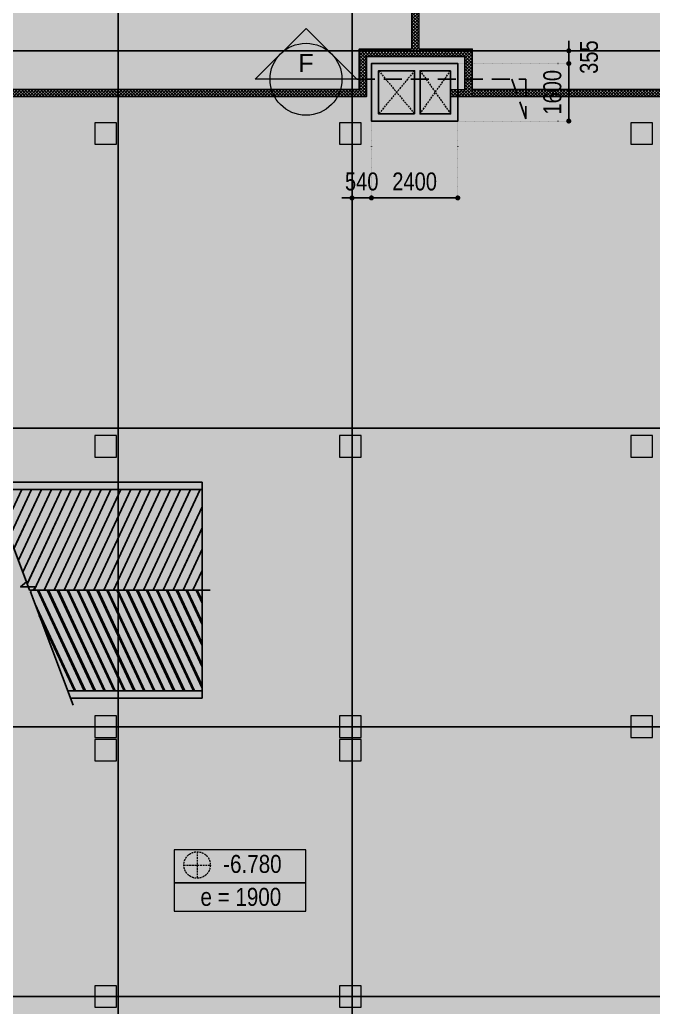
# Model space of a CAD drawing. Header units: millimetres. Extents: x 2356525 to 2927188, y -665534 to -417818.
# Drawn here: x 2754202 to 2771814, y -552231 to -524769 of the extents above; entities that cross this region are included whole.
import ezdxf
from ezdxf.enums import TextEntityAlignment as Align

# ---------------------------------------------------------------- set-up
doc = ezdxf.new("R2010")
doc.units = ezdxf.units.MM
doc.header["$LTSCALE"] = 200
doc.header["$MEASUREMENT"] = 0
for name, pattern in [('$1$CHG_XX_Damsan_Ham 2$0$HIDDEN', [0.375, 0.25, -0.125]), ('$1$HIDDEN', [0.375, 0.25, -0.125]), ('CHG_XX_Damsan_Ham 2$0$CHG_XX_Damsan_Ham 2$0$HIDDEN', [0.375, 0.25, -0.125]), ('CHG_XX_Luoi truc$0$MB_Luoi truc$0$Center101', [13, 10, -1, 1, -1]), ('DASHED', [0.75, 0.5, -0.25]), ('DOT2', [0.125, 0, -0.125])]:
    doc.linetypes.add(name, pattern=pattern)
doc.layers.get('0').update_dxf_attribs({"lineweight": 9})
doc.layers.get('Defpoints').update_dxf_attribs({"color": 10, "lineweight": 0})
for name, color, linetype, lineweight in [('$0$CHG_XX_Damsan_Ham 2$0$Start net bao', 3, 'Continuous', 18), ('$0$DMo', 9, '$1$HIDDEN', 9), ('$0$Start hatch', 8, 'Continuous', 25), ('$1$CHG_XX_Damsan_Ham 2$0$DBAO', 3, 'Continuous', 13), ('$1$CHG_XX_Damsan_Ham 2$0$DMo', 9, '$1$CHG_XX_Damsan_Ham 2$0$HIDDEN', 9), ('$1$CHG_XX_Damsan_Ham 2$0$TTP-TEXT', 30, 'Continuous', 5), ('CHG_XX_Cot_Ham 2$0$NS-Pier-H2', 150, 'Continuous', 13), ('CHG_XX_Damsan_Ham 2$0$CHG_XX_Damsan_Ham 2$0$DBAO', 3, 'Continuous', 13), ('CHG_XX_Damsan_Ham 2$0$CHG_XX_Damsan_Ham 2$0$DMo', 9, 'CHG_XX_Damsan_Ham 2$0$CHG_XX_Damsan_Ham 2$0$HIDDEN', 9), ('CHG_XX_Damsan_Ham 2$0$CHG_XX_Damsan_Ham 2$0$DTE-MEP-H-SLAB TEXT', 3, 'Continuous', 0), ('CHG_XX_Damsan_Ham 2$0$CHG_XX_Damsan_Ham 2$0$Start hatch', 8, 'Continuous', 25), ('CHG_XX_Damsan_Ham 2$0$CHG_XX_Damsan_Ham 2$0$Start net bao', 3, 'Continuous', 18), ('CHG_XX_Damsan_Ham 2$0$HATCH', 57, 'Continuous', 9), ('CHG_XX_Damsan_Ham 2$0$Start hatch', 8, 'Continuous', 25), ('CHG_XX_Damsan_Ham 2$0$tam cap ram', 8, 'Continuous', 5), ('DBAO', 90, 'Continuous', 13)]:
    doc.layers.add(name, color=color, linetype=linetype, lineweight=lineweight)
for name, color, linetype in [('18-khaclinh-section Symbol', 30, 'Continuous'), ("CHG_XX_Damsan_Ham 2$0$CHG_XX_Damsan_Ham 2$0$'S_General_Hatch_8", 8, 'Continuous'), ('CHG_XX_Damsan_Ham 2$0$CHG_XX_Damsan_Ham 2$0$MEP-00-GENERAL-35', 2, 'Continuous'), ('CHG_XX_Luoi truc$0$Grid', 34, 'Continuous'), ('CHG_XX_Luoi truc$0$Grid Line', 251, 'CHG_XX_Luoi truc$0$MB_Luoi truc$0$Center101'), ('dim', 1, 'Continuous')]:
    doc.layers.add(name, color=color, linetype=linetype)
for name, color, linetype, lineweight, plot in [('CHG_XX_Cot_Ham 2$0$NS-Column-H2', 90, 'Continuous', 13, False), ('CHG_XX_Cot_Ham 2$0$NS-Column-H2 @ 1', 90, 'Continuous', 13, False), ('CHG_XX_Cot_Ham 2$0$NS-Column-H2 @ 150', 90, 'Continuous', 13, False)]:
    doc.layers.add(name, color=color, linetype=linetype, lineweight=lineweight, plot=plot)
doc.styles.add('$1$CHG_XX_Damsan_Ham 2$0$TTP-HelCon', font='')
doc.styles.add('CHG_XX_Luoi truc$0$MB_Luoi truc$0$Grid A-F$0$VNI-HelveCB', font='')
doc.styles.add('ICIC', font='arial.ttf')
doc.styles.add('MB_Luoi truc$0$Arial_C', font='arial.ttf', dxfattribs={"width": 0.8})
doc.styles.get('$1$CHG_XX_Damsan_Ham 2$0$TTP-HelCon').set_extended_font_data('VNI-Helve-Condense')
doc.styles.get('CHG_XX_Luoi truc$0$MB_Luoi truc$0$Grid A-F$0$VNI-HelveCB').set_extended_font_data('VNI-Helve-Condense', bold=True)
doc.dimstyles.new('200', dxfattribs={"dimscale": 200, "dimtxt": 2.5, "dimasz": 0.7, "dimexe": 0.0003, "dimexo": 0, "dimgap": 1, "dimtad": 1, "dimdec": 0, "dimzin": 12, "dimdsep": 46, "dimtxsty": 'MB_Luoi truc$0$Arial_C', "dimblk": 'MB_Luoi truc$0$_Dot', "dimcen": 0.5, "dimclrd": 256, "dimclre": 8, "dimclrt": 1, "dimadec": 0, "dimazin": 0, "dimtfac": 1, "dimtdec": 0, "dimtix": 1, "dimtmove": 2, "dimatfit": 3, "dimldrblk": 'MB_Luoi truc$0$HTT Arrow 30', "dimfxl": 1, "dimtolj": 1, "dimtzin": 0, "dimlwe": -1, "dimarcsym": 0})
pattern_1 = [(65, (2e-10, 1e-10), (-226.57695, 105.65457), [])]
pattern_2 = [(295, (2e-10, 138700), (-226.57695, -105.65457), [])]
pattern_3 = [(45, (170555.19, -8650), (-44.194174, 44.194174), []), (135, (170555.19, -8650), (-44.194174, -44.194174), [])]

# ---------------------------------------------------------------- blocks, each defined once
blk = doc.blocks.new('*U865')
at = {"layer": 'CHG_XX_Cot_Ham 2$0$NS-Column-H2 @ 1'}
h = blk.add_hatch(color=256, dxfattribs=at)
h.dxf.hatch_style = 1
h.paths.add_polyline_path([(-300, -300), (-300, 300), (300, 300), (300, -300)])
at = {"layer": 'CHG_XX_Cot_Ham 2$0$NS-Column-H2 @ 150'}
h = blk.add_hatch(color=256, dxfattribs=at)
h.dxf.hatch_style = 1
h.paths.add_polyline_path([(-300, -300), (-300, 300), (300, 300), (300, -300)])
blk = doc.blocks.new('CHG_XX_Cot_Ham 2$0$HoBoi_C600x600')
at = {"layer": 'CHG_XX_Cot_Ham 2$0$NS-Column-H2'}
blk.add_lwpolyline([(300, -300), (300, 300), (-300, 300), (-300, -300)], close=True, dxfattribs=at)
blk.add_blockref('*U865', (0, 0), dxfattribs=at)
blk = doc.blocks.new('*U840')
at = {"layer": 'CHG_XX_Luoi truc$0$Grid Line'}
blk.add_line((0, 0), (0, 608), dxfattribs=at)
at = {"layer": 'CHG_XX_Luoi truc$0$Grid', "lineweight": -2, "style": 'CHG_XX_Luoi truc$0$MB_Luoi truc$0$Grid A-F$0$VNI-HelveCB'}
for tag, p in [('GRIDSUB', (0, 617)), ('GRID', (0, -9))]:
    blk.add_attdef(tag, text='', height=5, dxfattribs=at).set_placement(p, align=Align.MIDDLE)
blk = doc.blocks.new('*U835')
at = {"layer": 'CHG_XX_Luoi truc$0$Grid Line'}
blk.add_line((0, 0), (0, 608), dxfattribs=at)
at = {"layer": 'CHG_XX_Luoi truc$0$Grid', "lineweight": -2, "style": 'CHG_XX_Luoi truc$0$MB_Luoi truc$0$Grid A-F$0$VNI-HelveCB'}
for tag, p in [('GRIDSUB', (0, 617)), ('GRID', (0, -9))]:
    blk.add_attdef(tag, text='', height=5, dxfattribs=at).set_placement(p, align=Align.MIDDLE)
blk = doc.blocks.new('*U837')
at = {"layer": 'CHG_XX_Luoi truc$0$Grid Line'}
blk.add_line((0, 0), (0, 438), dxfattribs=at)
at = {"layer": 'CHG_XX_Luoi truc$0$Grid', "lineweight": -2, "style": 'CHG_XX_Luoi truc$0$MB_Luoi truc$0$Grid A-F$0$VNI-HelveCB'}
for tag, p in [('GRIDSUB', (0, 447)), ('GRID', (0, -9))]:
    blk.add_attdef(tag, text='', height=5, dxfattribs=at).set_placement(p, align=Align.MIDDLE)
blk = doc.blocks.new('CHG_XX_Luoi truc')
at = {"layer": 'CHG_XX_Luoi truc$0$Grid', "xscale": 300, "yscale": 300, "zscale": 300}
for name, p in [('*U835', (54650, -12747)), ('*U840', (61150, -12747))]:
    blk.add_blockref(name, p, dxfattribs=at)
at = {"layer": 'CHG_XX_Luoi truc$0$Grid', "xscale": 300.0000000000013, "yscale": 300.0000000000013, "zscale": 300.0000000000013, "rotation": 90}
for p in [(110703, 84350), (110703, 73850), (110703, 65550), (110703, 58050)]:
    blk.add_blockref('*U837', p, dxfattribs=at)
blk = doc.blocks.new('CHG_XX_Cot_Ham 2')
at = {"layer": 'CHG_XX_Cot_Ham 2$0$NS-Pier-H2'}
h = blk.add_hatch(color=256, dxfattribs=at)
h.dxf.hatch_style = 1
h.paths.add_polyline_path([(99639.2, 163400), (-10900, 163400), (-10900, 85450), (-300, 85450), (-300, 84050), (32350, 84050), (32350, -9000), (103575.5, -9000), (106050, -6022), (106050, 158254.3)])
h.paths.add_polyline_path([(99533.7, 163100), (105750, 158110.4), (105750, 90450), (105650, 90450), (105750, 90450), (105750, 13850), (105750, 13722.3), (105750, -5913.6), (103434.7, -8700), (93599.8, -8700), (93299.8, -8700), (32650, -8700), (32650, 84350), (0, 84350), (0, 85750), (-10600, 85750), (-10600, 163100), (93600, 163100)], flags=16)
at = {"layer": 'CHG_XX_Cot_Ham 2$0$NS-Column-H2'}
for p in [(54300, 82050), (61100, 82050), (69200, 82050), (54300, 73350), (61100, 73350), (69200, 73350), (54300, 65550), (61100, 65550), (69200, 65550), (54300, 64900), (61100, 64900), (54300, 58050), (61100, 58050)]:
    blk.add_blockref('CHG_XX_Cot_Ham 2$0$HoBoi_C600x600', p, dxfattribs=at)
at = {"layer": 'CHG_XX_Cot_Ham 2$0$NS-Pier-H2'}
blk.add_blockref('CHG_XX_Luoi truc', (0, 0), dxfattribs=at)
blk = doc.blocks.new('sfddxg')
h = blk.add_hatch(color=256)
h.paths.add_polyline_path([(-500, 0), (-707, 0), (-354, 354, 0.198912)])
h.paths.add_polyline_path([(-354, 354), (0, 707), (354, 354, 0.198912), (0, 500, 0.198912)])
h.paths.add_polyline_path([(354, 354), (707, 0), (500, 0, 0.198912)])
for p, q in [((550, 0), (-550, 0)), ((-500, 0), (-500, 0))]:
    blk.add_line(p, q)
blk.add_lwpolyline([(-500, 0), (-707, 0), (0, 707), (707, 0), (500, 0)])
blk.add_circle((0, 0), 500)
at = {"style": 'ICIC', "flags": 8}
blk.add_attdef('1', text='', height=250, dxfattribs=at).set_placement((0, 225), align=Align.MIDDLE)
blk.add_attdef('B-H2-14', text='', height=200, dxfattribs=at).set_placement((-528, -180), align=Align.MIDDLE_LEFT)
blk = doc.blocks.new('MB_Luoi truc$0$_Dot')
at = {"color": 0, "linetype": 'ByBlock', "lineweight": -2}
blk.add_line((-0.5, 0), (-1, 0), dxfattribs=at)
at = {"color": 0, "linetype": 'ByBlock', "const_width": 0.5}
blk.add_lwpolyline([(-0.25, 0, 1), (0.25, 0, 1)], format="xyb", close=True, dxfattribs=at)
blk = doc.blocks.new('*D368')
at = {"layer": 'Defpoints', "color": 0, "transparency": 16777216}
for p in [(2763439, -527486), (2763979, -527586), (2763979, -529724)]:
    blk.add_point(p, dxfattribs=at)
at = {"layer": 'dim', "color": 8, "linetype": 'DOT2', "transparency": 16777216}
for p, q in [((2763439, -527486), (2763439, -529724)), ((2763979, -527586), (2763979, -529724))]:
    blk.add_line(p, q, dxfattribs=at)
at = {"layer": 'dim', "lineweight": -2, "transparency": 16777216}
for p, q in [((2763299, -529724), (2763159, -529724)), ((2763439, -529724), (2763979, -529724)), ((2764119, -529724), (2764259, -529724))]:
    blk.add_line(p, q, dxfattribs=at)
at = {"layer": 'dim', "lineweight": -2, "transparency": 16777216, "xscale": 140, "yscale": 140, "zscale": 140}
blk.add_blockref('MB_Luoi truc$0$_Dot', (2763439, -529724), dxfattribs=at)
at = {"layer": 'dim', "lineweight": -2, "transparency": 16777216, "xscale": 140, "yscale": 140, "zscale": 140, "rotation": 180}
blk.add_blockref('MB_Luoi truc$0$_Dot', (2763979, -529724), dxfattribs=at)
at = {"layer": 'dim', "color": 1, "transparency": 16777216, "insert": (2763709, -529269), "char_height": 500, "attachment_point": 5, "style": 'MB_Luoi truc$0$Arial_C'}
blk.add_mtext('\\A1;540', dxfattribs=at)
blk = doc.blocks.new('MB_Luoi truc$0$HTT Arrow 30')
blk.add_hatch(color=256).paths.add_polyline_path([(-2.5, 0.375), (-2.5, -0.375), (0, 0)])
at = {"color": 0, "linetype": 'ByBlock', "lineweight": -2}
for p, q in [((0, 0), (-2.5, 0.375)), ((-2.5, -0.375), (-2.5, 0.375)), ((0, 0), (-2.5, -0.375))]:
    blk.add_line(p, q, dxfattribs=at)
blk = doc.blocks.new('*D369')
at = {"layer": 'Defpoints', "color": 0, "transparency": 16777216}
for p in [(2763980, -527586), (2766380, -527586), (2766380, -529724)]:
    blk.add_point(p, dxfattribs=at)
at = {"layer": 'dim', "color": 8, "linetype": 'DOT2', "transparency": 16777216}
for p, q in [((2763980, -527586), (2763980, -529724)), ((2766380, -527586), (2766380, -529724))]:
    blk.add_line(p, q, dxfattribs=at)
at = {"layer": 'dim', "lineweight": -2, "transparency": 16777216}
blk.add_line((2764120, -529724), (2766240, -529724), dxfattribs=at)
at = {"layer": 'dim', "lineweight": -2, "transparency": 16777216, "xscale": 140, "yscale": 140, "zscale": 140, "rotation": 180}
blk.add_blockref('MB_Luoi truc$0$_Dot', (2763980, -529724), dxfattribs=at)
at = {"layer": 'dim', "lineweight": -2, "transparency": 16777216, "xscale": 140, "yscale": 140, "zscale": 140}
blk.add_blockref('MB_Luoi truc$0$_Dot', (2766380, -529724), dxfattribs=at)
at = {"layer": 'dim', "color": 1, "transparency": 16777216, "insert": (2765180, -529269), "char_height": 500, "attachment_point": 5, "style": 'MB_Luoi truc$0$Arial_C'}
blk.add_mtext('\\A1;2400', dxfattribs=at)
blk = doc.blocks.new('*D370')
at = {"layer": 'Defpoints', "color": 0, "transparency": 16777216}
for p in [(2766380, -525986), (2769466, -525986), (2766380, -527586)]:
    blk.add_point(p, dxfattribs=at)
at = {"layer": 'dim', "color": 8, "linetype": 'DOT2', "transparency": 16777216}
for p, q in [((2766380, -525986), (2769466, -525986)), ((2766380, -527586), (2769466, -527586))]:
    blk.add_line(p, q, dxfattribs=at)
at = {"layer": 'dim', "lineweight": -2, "transparency": 16777216}
blk.add_line((2769466, -527446), (2769466, -526126), dxfattribs=at)
at = {"layer": 'dim', "lineweight": -2, "transparency": 16777216, "xscale": 140, "yscale": 140, "zscale": 140}
for p, rotation in [((2769466, -525986), 90), ((2769466, -527586), 270)]:
    blk.add_blockref('MB_Luoi truc$0$_Dot', p, dxfattribs=dict(at, rotation=rotation))
at = {"layer": 'dim', "color": 1, "transparency": 16777216, "insert": (2769011, -526786), "char_height": 500, "attachment_point": 5, "rotation": 90, "style": 'MB_Luoi truc$0$Arial_C'}
blk.add_mtext('\\A1;1600', dxfattribs=at)
blk = doc.blocks.new('*D371')
at = {"layer": 'Defpoints', "color": 0, "transparency": 16777216}
for p in [(2766780, -525631), (2769466, -525631), (2766380, -525986)]:
    blk.add_point(p, dxfattribs=at)
at = {"layer": 'dim', "lineweight": -2, "transparency": 16777216}
for p, q in [((2769466, -525491), (2769466, -525351)), ((2769466, -525986), (2769466, -525631)), ((2769466, -526126), (2769466, -526266))]:
    blk.add_line(p, q, dxfattribs=at)
at = {"layer": 'dim', "color": 8, "linetype": 'DOT2', "transparency": 16777216}
for p, q in [((2766780, -525631), (2769466, -525631)), ((2766380, -525986), (2769466, -525986))]:
    blk.add_line(p, q, dxfattribs=at)
at = {"layer": 'dim', "lineweight": -2, "transparency": 16777216, "xscale": 140, "yscale": 140, "zscale": 140}
for p, rotation in [((2769466, -525631), 270), ((2769466, -525986), 90)]:
    blk.add_blockref('MB_Luoi truc$0$_Dot', p, dxfattribs=dict(at, rotation=rotation))
at = {"layer": 'dim', "color": 1, "transparency": 16777216, "insert": (2770029, -525808), "char_height": 500, "attachment_point": 5, "rotation": 90, "style": 'MB_Luoi truc$0$Arial_C'}
blk.add_mtext('\\A1;355', dxfattribs=at)
blk = doc.blocks.new('$0$A$C2E244298')
at = {"layer": '$0$Start hatch', "linetype": 'Continuous'}
h = blk.add_hatch(dxfattribs=at)
h.set_pattern_fill('_USER', color=256, scale=250, angle=65, pattern_type=0)
h.set_pattern_definition(pattern_1)
h.paths.add_polyline_path([(51130, 72150), (56983, 72150), (56983, 69350), (52188, 69350)])
h = blk.add_hatch(dxfattribs=at)
h.set_pattern_fill('_USER', color=256, scale=250, angle=65, pattern_type=0)
h.set_pattern_definition(pattern_2)
h.paths.add_polyline_path([(56983, 66550), (56983, 69350), (52188, 69350), (53246, 66550)])
at = {"layer": '$0$Start hatch'}
for p, q in [((56983, 72350), (51055, 72350)), ((56983, 66350), (53321, 66350))]:
    blk.add_line(p, q, dxfattribs=at)
at = {"layer": '$0$Start hatch', "linetype": 'Continuous'}
for p, q in [((57206, 69350), (52188, 69350)), ((56983, 66550), (53246, 66550))]:
    blk.add_line(p, q, dxfattribs=at)
for points in [[(53397, 66150), (52207, 69301), (52373, 69444), (51934, 69438), (52101, 69581), (50979, 72550)], [(56983, 66350), (56983, 72350)]]:
    blk.add_lwpolyline(points, dxfattribs=at)
blk.add_lwpolyline([(51130, 72150), (56983, 72150), (56983, 69350), (52188, 69350)], close=True, dxfattribs=at)
blk = doc.blocks.new('CHG_XX_Damsan_Ham 2$0$CHG_XX_Damsan_Ham 2$0$sdfsgdh')
at = {"layer": 'CHG_XX_Damsan_Ham 2$0$CHG_XX_Damsan_Ham 2$0$Start hatch', "ltscale": 0.5}
h = blk.add_hatch(dxfattribs=at)
h.set_pattern_fill('ANSI37', color=256, scale=500)
h.set_pattern_definition(pattern_3)
h.paths.add_polyline_path([(73704, -38921), (73504, -38921), (73504, -76505), (73704, -76505)])
h = blk.add_hatch(dxfattribs=at)
h.set_pattern_fill('ANSI37', color=256, scale=500)
h.set_pattern_definition(pattern_3)
h.paths.add_polyline_path([(72249, -76705), (74991, -76705), (74991, -77624), (74591, -77624), (74591, -77824), (75191, -77824), (75191, -77624), (75191, -76505), (73704, -76505), (73504, -76505), (72049, -76505), (72049, -77624), (45350, -77624), (45350, -77824), (72249, -77824)])
h = blk.add_hatch(dxfattribs=at)
h.set_pattern_fill('ANSI37', color=256, scale=500)
h.paths.add_polyline_path([(103600, -77624), (75191, -77624), (75191, -77824), (103600, -77824)])
at = {"layer": 'CHG_XX_Damsan_Ham 2$0$CHG_XX_Damsan_Ham 2$0$DTE-MEP-H-SLAB TEXT', "color": 2, "ltscale": 0.5}
for p, q in [((73504, 200), (73504, -76505)), ((73704, 200), (73704, -76505)), ((73504, -76705), (73504, -76707)), ((74591, -77624), (74991, -77624)), ((74591, -78105), (74591, -78305))]:
    blk.add_line(p, q, dxfattribs=at)
at = {"layer": 'CHG_XX_Damsan_Ham 2$0$CHG_XX_Damsan_Ham 2$0$MEP-00-GENERAL-35'}
for p, q in [((75191, -77624), (103600, -77624)), ((74591, -77824), (103600, -77824))]:
    blk.add_line(p, q, dxfattribs=at)
for points in [[(45350, -77624), (72049, -77624), (72049, -76505), (73504, -76505)], [(73704, -76505), (75191, -76505), (75191, -77624)], [(45350, -77824), (72249, -77824), (72249, -76705), (74991, -76705), (74991, -77624)]]:
    blk.add_lwpolyline(points, dxfattribs=at)
for points in [[(74791, -76905), (72391, -76905), (72391, -78505), (74791, -78505)], [(73591, -78305), (72591, -78305), (72591, -77105), (73591, -77105)], [(74591, -77105), (73741, -77105), (73741, -78305), (74591, -78305)]]:
    blk.add_lwpolyline(points, close=True, dxfattribs=at)
blk = doc.blocks.new('CHG_XX_Damsan_Ham 2$0$A$C2E244298')
at = {"layer": 'CHG_XX_Damsan_Ham 2$0$Start hatch', "linetype": 'Continuous'}
h = blk.add_hatch(dxfattribs=at)
h.set_pattern_fill('_USER', color=256, scale=250, angle=65, pattern_type=0)
h.set_pattern_definition(pattern_1)
h.paths.add_polyline_path([(51130, 72150), (56983, 72150), (56983, 69350), (52188, 69350)])
h = blk.add_hatch(dxfattribs=at)
h.set_pattern_fill('_USER', color=256, scale=250, angle=65, pattern_type=0)
h.set_pattern_definition(pattern_2)
h.paths.add_polyline_path([(56983, 66550), (56983, 69350), (52188, 69350), (53246, 66550)])
at = {"layer": 'CHG_XX_Damsan_Ham 2$0$Start hatch'}
for p, q in [((56983, 72350), (51055, 72350)), ((56983, 66350), (53321, 66350))]:
    blk.add_line(p, q, dxfattribs=at)
at = {"layer": 'CHG_XX_Damsan_Ham 2$0$Start hatch', "linetype": 'Continuous'}
for p, q in [((57206, 69350), (52188, 69350)), ((56983, 66550), (53246, 66550))]:
    blk.add_line(p, q, dxfattribs=at)
for points in [[(53397, 66150), (52207, 69301), (52373, 69444), (51934, 69438), (52101, 69581), (50979, 72550)], [(56983, 66350), (56983, 72350)]]:
    blk.add_lwpolyline(points, dxfattribs=at)
blk.add_lwpolyline([(51130, 72150), (56983, 72150), (56983, 69350), (52188, 69350)], close=True, dxfattribs=at)
blk = doc.blocks.new('CHG_XX_Damsan_Ham 2$0$ArchStaireH2')
at = {"layer": 'CHG_XX_Damsan_Ham 2$0$tam cap ram'}
h = blk.add_hatch(dxfattribs=at)
h.set_pattern_fill('_USER', color=256, scale=250, angle=65, pattern_type=0)
h.set_pattern_definition([(65, (-12250, -141050), (-226.57695, 105.65457), [])])
h.paths.add_polyline_path([(38880, -68900), (44733, -68900), (44733, -71700), (39938, -71700)])
h = blk.add_hatch(dxfattribs=at)
h.set_pattern_fill('_USER', color=256, scale=250, angle=65, pattern_type=0)
h.set_pattern_definition([(295, (-12250, -2350), (-226.57695, -105.65457), [])])
h.paths.add_polyline_path([(44733, -74500), (44733, -71700), (39938, -71700), (40996, -74500)])
at = {"layer": 'CHG_XX_Damsan_Ham 2$0$CHG_XX_Damsan_Ham 2$0$Start net bao'}
blk.add_blockref('CHG_XX_Damsan_Ham 2$0$A$C2E244298', (-12250, -141050), dxfattribs=at)
blk = doc.blocks.new('CHG_XX_Damsan_Ham 2', base_point=(3089256, -609981))
at = {"layer": "CHG_XX_Damsan_Ham 2$0$CHG_XX_Damsan_Ham 2$0$'S_General_Hatch_8"}
h = blk.add_hatch(dxfattribs=at)
h.set_pattern_fill('CROSS', color=256, scale=2000)
edge = h.paths.add_edge_path()
edge.add_line((76750, 42625), (76750, 65250))
edge.add_line((76750, 65250), (76750, 65850))
edge.add_line((76750, 65850), (77900, 65850))
edge.add_line((77900, 65850), (77900, 89350))
edge.add_line((77900, 89350), (76850, 89350))
edge.add_line((76850, 89350), (76850, 90650))
edge.add_line((76850, 90650), (76852, 131950))
edge.add_line((76852, 131950), (51950, 131950))
edge.add_line((51950, 131950), (51950, 130600))
edge.add_line((51950, 130600), (22700, 130600))
edge.add_line((22700, 130600), (22700, 84050))
edge.add_line((22700, 84050), (32350, 84050))
edge.add_line((32350, 84050), (32350, 22700))
edge.add_line((32350, 22700), (76500, 22700))
edge.add_line((76500, 22700), (76500, 23518))
edge.add_line((76500, 23518), (76750, 23518))
edge.add_line((76750, 23518), (76750, 42625))
edge.add_line((76750, 42625), (76750, 43198))
at = {"layer": 'CHG_XX_Damsan_Ham 2$0$CHG_XX_Damsan_Ham 2$0$DMo'}
for p, q in [((61891, 83795), (62891, 82595)), ((62891, 83795), (61891, 82595)), ((63041, 83795), (63891, 82595)), ((63041, 82595), (63891, 83795))]:
    blk.add_line(p, q, dxfattribs=at)
at = {"layer": 'CHG_XX_Damsan_Ham 2$0$CHG_XX_Damsan_Ham 2$0$DBAO'}
blk.add_blockref('CHG_XX_Cot_Ham 2', (0, 0), dxfattribs=at)
at = {"layer": 'CHG_XX_Damsan_Ham 2$0$CHG_XX_Damsan_Ham 2$0$DTE-MEP-H-SLAB TEXT'}
blk.add_blockref('CHG_XX_Damsan_Ham 2$0$CHG_XX_Damsan_Ham 2$0$sdfsgdh', (-10700, 160900), dxfattribs=at)
at = {"layer": 'CHG_XX_Damsan_Ham 2$0$HATCH'}
for name, p in [('CHG_XX_Cot_Ham 2', (0, 0)), ('CHG_XX_Damsan_Ham 2$0$ArchStaireH2', (12250, 141050))]:
    blk.add_blockref(name, p, dxfattribs=at)

msp = doc.modelspace()

# ---------------------------------------------------------------- hatches: boundary and pattern name
at = {"layer": '$1$CHG_XX_Damsan_Ham 2$0$DMo'}
h = msp.add_hatch(color=256, dxfattribs=at)
h.dxf.hatch_style = 1
h.paths.add_polyline_path([(2759500.7, -548275.1, 0.4142136), (2759132.3, -547906.8), (2759132.3, -548275.1)])
h.paths.add_polyline_path([(2759132.3, -548643.5), (2759132.3, -548275.1), (2758764, -548275.1, 0.4142136)])

# ---------------------------------------------------------------- linework, layer by layer
at = {"layer": '$0$DMo'}
for p, q in [((2764180.3, -526185.5), (2765180.3, -527385.5)), ((2765180.3, -526185.5), (2764180.3, -527385.5)), ((2765330.3, -526185.5), (2766180.3, -527385.5)), ((2765330.3, -527385.5), (2766180.3, -526185.5))]:
    msp.add_line(p, q, dxfattribs=at)
at = {"layer": '$1$CHG_XX_Damsan_Ham 2$0$DBAO'}
for points in [[(2758492.5, -547855.8), (2758492.5, -548771.8), (2762158.8, -548771.8), (2762158.8, -547855.8)], [(2758492.5, -548771.8), (2758492.5, -549556), (2762158.8, -549556), (2762158.8, -548771.8)]]:
    msp.add_lwpolyline(points, close=True, dxfattribs=at)
at = {"layer": '$1$CHG_XX_Damsan_Ham 2$0$DMo'}
for p, q in [((2759132.3, -547906.8), (2759132.3, -548643.5)), ((2758764, -548275.1), (2759500.7, -548275.1))]:
    msp.add_line(p, q, dxfattribs=at)
msp.add_circle((2759132.3, -548275.1), 368.3, dxfattribs=at)
at = {"layer": '18-khaclinh-section Symbol', "linetype": 'DASHED', "ltscale": 5}
msp.add_lwpolyline([(2763574.2, -526422.7), (2768272.3, -526422.7), (2768272.3, -527524.6), (2767880.4, -526422.7)], dxfattribs=at)

# ---------------------------------------------------------------- block references
at = {"layer": '$0$CHG_XX_Damsan_Ham 2$0$Start net bao'}
msp.add_blockref('$0$A$C2E244298', (2702289.2, -609981), dxfattribs=at)
msp.add_blockref('CHG_XX_Damsan_Ham 2', (5791545.2, -1219962))
at = {"layer": 'DBAO'}
msp.add_blockref('CHG_XX_Cot_Ham 2', (2702289.2, -609981), dxfattribs=at)
ref = msp.add_blockref('sfddxg', (2762160, -526422.7), dxfattribs=dict(at, xscale=2, yscale=2, zscale=2))
ref.add_attrib('1', 'F', dxfattribs={"layer": '0', "height": 500, "style": 'ICIC'}).set_placement((2762160, -525972.7), align=Align.MIDDLE)

# ---------------------------------------------------------------- texts
at = {"layer": '$1$CHG_XX_Damsan_Ham 2$0$TTP-TEXT', "style": '$1$CHG_XX_Damsan_Ham 2$0$TTP-HelCon'}
for s, p in [(' -6.780', (2759698.8, -548494.7)), ('e = 1900', (2759225.7, -549410.7))]:
    msp.add_text(s, height=500, dxfattribs=at).set_placement(p)

# ---------------------------------------------------------------- dimensions: what is measured, and where the dimension line sits
at = {"layer": 'dim'}
dim = msp.add_linear_dim(base=(2769465.9156, -525631.0114), p1=(2766380.3003, -525985.5356), p2=(2766780.3003, -525631.0114), angle=90, dimstyle='200', dxfattribs=at)
dim.commit()
dim.dimension.update_dxf_attribs({"geometry": '*D371', "text_midpoint": (2770029.0984, -525808.2735), "dimtype": 160})
dim = msp.add_linear_dim(base=(2769465.9, -525985.5), p1=(2766380.3, -527585.5), p2=(2766380.3, -525985.5), angle=90, dimstyle='200', dxfattribs=at)
dim.commit()
dim.dimension.update_dxf_attribs({"geometry": '*D370', "text_midpoint": (2769010.6, -526785.5)})
for base, p1, p2, picture, middle in [((2763979.3, -529724.2), (2763439.2, -527485.8), (2763979.3, -527585.5), '*D368', (2763709.3, -529268.9)), ((2766380.3, -529724.2), (2763980.3, -527585.5), (2766380.3, -527585.5), '*D369', (2765180.3, -529268.9))]:
    dim = msp.add_linear_dim(base=base, p1=p1, p2=p2, dimstyle='200', dxfattribs=at)
    dim.commit()
    dim.dimension.update_dxf_attribs({"geometry": picture, "text_midpoint": middle})

doc.saveas('drawing.dxf')
